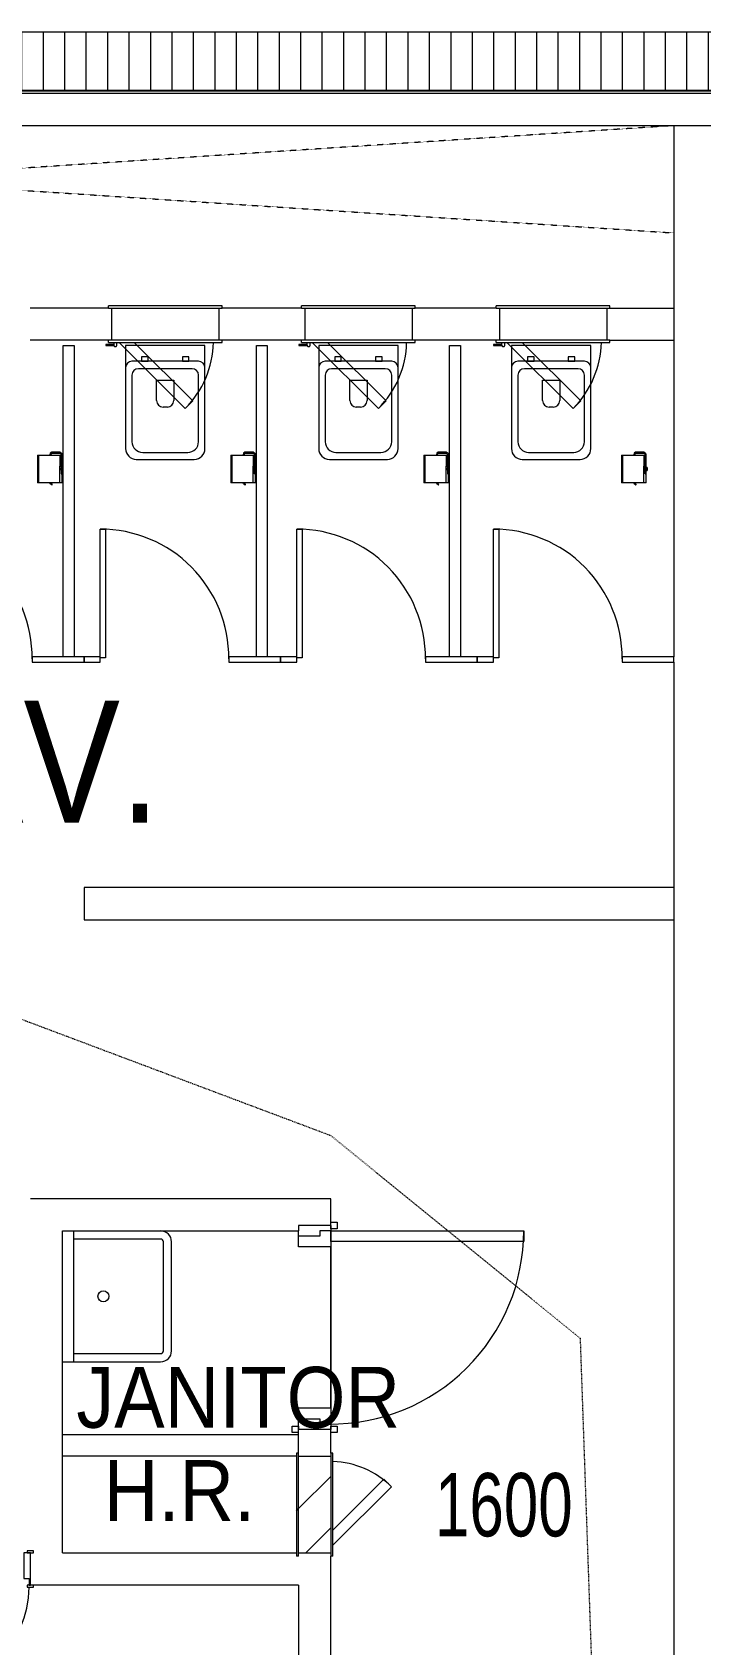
# Model space of a CAD drawing. Header units: millimetres. Extents: x 12827 to 178996, y -27589 to 73652.
# Drawn here: x 68548 to 71664, y 44929 to 52442 of the extents above; entities that cross this region are included whole.
import ezdxf

# ---------------------------------------------------------------- set-up
doc = ezdxf.new("R2010")
doc.units = ezdxf.units.MM
doc.linetypes.add('Car Lift Hidden', pattern=[1.6, 0.8, -0.8])
doc.linetypes.add('Dash', pattern=[6, 3, -3])
for name, color, linetype, lineweight in [('A-ANNO-DIMS', 211, 'Continuous', 5), ('A-DETL', 90, 'Continuous', 9), ('A-DETL-HDLN', 90, 'Dash', 9), ('A-DOOR', 31, 'Continuous', 20), ('A-DOOR-FRAM', 31, 'Continuous', 30), ('A-FLOR', 192, 'Continuous', 9), ('A-WALL', 113, 'Continuous', 20), ('G-ANNO-TEXT', 231, 'Continuous', 5), ('P-SANR-FIXT', 6, 'Continuous', 9), ('Q-CASE', 31, 'Continuous', 20)]:
    doc.layers.add(name, color=color, linetype=linetype, lineweight=lineweight)
doc.styles.add('Arial_2', font='arial.ttf', dxfattribs={"width": 0.7, "height": 295.05988})
doc.styles.add('Swis721 BT_1', font='swiss.ttf', dxfattribs={"width": 0.89, "height": 283.821263})
doc.styles.add('Swis721 BT_2', font='swiss.ttf', dxfattribs={"width": 0.85, "height": 567.642527})
doc.dimstyles.new('Linear_-_1_5mm_Arial_1', dxfattribs={"dimscale": 304.8, "dimtxt": 300, "dimasz": 0.656168, "dimexe": 0.656168, "dimexo": 0.0625, "dimgap": 0.328084, "dimtad": 1, "dimdec": 0, "dimzin": 0, "dimdsep": 46, "dimtxsty": 'Arial_2', "dimblk1": 'OBLIQUE', "dimblk2": 'OBLIQUE', "dimsah": 1, "dimcen": 0.09, "dimadec": 0, "dimazin": 0, "dimtfac": 1, "dimtdec": 4, "dimtix": 1, "dimtmove": 2, "dimatfit": 3, "dimfxl": 0.656168, "dimfxlon": 1, "dimtvp": 1, "dimtolj": 1, "dimtzin": 0, "dimarcsym": 2})
pattern_1 = [(315, (-45582.5, 69864.3), (494.975, 494.975), []), (315, (-44832.5, 69864.3), (494.975, 494.975), [])]

# ---------------------------------------------------------------- blocks, each defined once
blk = doc.blocks.new('DLN-Single Door__X01_ - _M01a_ 900 x 2450 _WH_-16935536-Copy of 1_F')
at = {"layer": 'A-DOOR', "lineweight": 15}
for p, q in [((-450, 975), (-400, 975)), ((-450, 75), (-450, 975)), ((-400, 975), (-400, 75)), ((-490, 105), (-460, 105)), ((-490, 75), (-490, 105)), ((-460, 105), (-460, 75)), ((460, 75), (460, 105)), ((460, 105), (490, 105)), ((490, 105), (490, 75)), ((-460, 75), (-475, 75)), ((-400, 75), (-450, 75)), ((475, 75), (460, 75)), ((460, -105), (460, -75)), ((460, -75), (475, -75)), ((490, -75), (490, -105)), ((490, -105), (460, -105))]:
    blk.add_line(p, q, dxfattribs=at)
blk.add_arc((-450, 75), 900, 359.5, 90, dxfattribs=at)
at = {"layer": 'A-DOOR-FRAM', "lineweight": 15}
for p, q in [((-475, 75), (-450, 75)), ((-450, 75), (-450, 25)), ((-450, 25), (-425, 25)), ((-425, 25), (-425, -75)), ((425, 25), (450, 25)), ((425, -75), (425, 25)), ((450, 75), (475, 75)), ((450, 25), (450, 75)), ((-425, -75), (-450, -75)), ((475, -75), (425, -75))]:
    blk.add_line(p, q, dxfattribs=at)
blk = doc.blocks.new('DLN_Toilet - DLN_Toilet-2427093-Copy of 1_F')
at = {"layer": 'P-SANR-FIXT'}
for p, q in [((-185, -170), (-185, -272.8)), ((185, -170), (-185, -170)), ((-80, -222.8), (-110, -222.8)), ((-110, -222.8), (-110, -242.8)), ((-80, -242.8), (-80, -222.8)), ((80, -222.8), (80, -242.8)), ((110, -222.8), (80, -222.8)), ((110, -242.8), (110, -222.8)), ((185, -272.8), (185, -170)), ((-185, -272.8), (-185, -650)), ((155, -242.8), (-155, -242.8)), ((125.2, -277.8), (-125, -277.8)), ((-110, -242.8), (-80, -242.8)), ((80, -242.8), (110, -242.8)), ((185, -650), (185, -272.8)), ((-155, -307.8), (-155, -617.8)), ((-40, -426.5), (-40, -331.7)), ((-40, -331.7), (40, -331.7)), ((40, -331.7), (40, -426.5)), ((155.2, -617.8), (155.2, -307.8)), ((10, -456.5), (-10, -456.5)), ((-105, -667.8), (105.2, -667.8)), ((-135, -700), (135, -700))]:
    blk.add_line(p, q, dxfattribs=at)
for centre, radius, start, end in [((-155, -272.8), 30, 90, 180), ((-125, -307.8), 30, 90, 180), ((125.2, -307.8), 30, 360, 90), ((155, -272.8), 30, 360, 90), ((-10, -426.5), 30, 180, 270), ((10, -426.5), 30, 270, 360), ((-135, -650), 50, 180, 270), ((-105, -617.8), 50, 180, 270), ((105.2, -617.8), 50, 270, 360), ((135, -650), 50, 270, 360)]:
    blk.add_arc(centre, radius, start, end, dxfattribs=at)
blk = doc.blocks.new('FP_23-Copy of 1_F')
at = {"layer": 'P-SANR-FIXT'}
blk.add_line((-12.7, -6.1), (-65, -6.1), dxfattribs=at)
blk = doc.blocks.new('FP_24-Copy of 1_F')
at = {"layer": 'P-SANR-FIXT'}
blk.add_line((-65, -120.1), (65, -120.1), dxfattribs=at)
blk = doc.blocks.new('FP_25-Copy of 1_F')
at = {"layer": 'P-SANR-FIXT'}
for p, q in [((65, -5), (-65, -5)), ((-65, -115), (65, -115))]:
    blk.add_line(p, q, dxfattribs=at)
blk = doc.blocks.new('FP_26-Copy of 1_F')
at = {"layer": 'P-SANR-FIXT'}
for p, q in [((-3, -2), (-3, -5)), ((3, -5), (3, -2))]:
    blk.add_line(p, q, dxfattribs=at)
blk = doc.blocks.new('FP_27-Copy of 1_F')
at = {"layer": 'P-SANR-FIXT'}
for p, q in [((-7, 0), (-7, -2)), ((7, -2), (7, 0))]:
    blk.add_line(p, q, dxfattribs=at)
blk = doc.blocks.new('FP_28-Copy of 1_F')
at = {"layer": 'P-SANR-FIXT'}
for p, q in [((-5, -5), (-5, -6.1)), ((-5, -10.1), (-5, -11)), ((5, -6.1), (5, -5)), ((5, -11), (5, -10.1))]:
    blk.add_line(p, q, dxfattribs=at)
blk = doc.blocks.new('FP_29-Copy of 1_F')
at = {"layer": 'P-SANR-FIXT'}
for p, q in [((-5, -6.1), (-66.1, -6.1)), ((23.2, -6.1), (5, -6.1))]:
    blk.add_line(p, q, dxfattribs=at)
blk = doc.blocks.new('FP_30-Copy of 1_F')
at = {"layer": 'P-SANR-FIXT'}
for p, q in [((-66.1, -10.1), (-5, -10.1)), ((5, -10.1), (23.2, -10.1))]:
    blk.add_line(p, q, dxfattribs=at)
blk = doc.blocks.new('FP_31-Copy of 1_F')
at = {"layer": 'P-SANR-FIXT', "flags": 128}
blk.add_lwpolyline([(-78.1, -14.1), (-73.2, -7.6), (-66.1, -6.1)], dxfattribs=at)
blk = doc.blocks.new('FP_32-Copy of 1_F')
at = {"layer": 'P-SANR-FIXT', "flags": 128}
blk.add_lwpolyline([(-74.1, -14.1), (-70.8, -10.9), (-66.1, -10.1)], dxfattribs=at)
blk = doc.blocks.new('FP_33-Copy of 1_F')
at = {"layer": 'P-SANR-FIXT'}
for p, q in [((-78.1, -14.1), (-78.1, -54)), ((-74.1, -54), (-74.1, -14.1))]:
    blk.add_line(p, q, dxfattribs=at)
blk = doc.blocks.new('FP_34-Copy of 1_F')
at = {"layer": 'P-SANR-FIXT', "flags": 128}
blk.add_lwpolyline([(-74.1, -54), (-70.8, -57.2), (-66.1, -58)], dxfattribs=at)
blk = doc.blocks.new('FP_35-Copy of 1_F')
at = {"layer": 'P-SANR-FIXT', "flags": 128}
blk.add_lwpolyline([(-78.1, -54), (-73.2, -60.5), (-66.1, -62)], dxfattribs=at)
blk = doc.blocks.new('FP_36-Copy of 1_F')
at = {"layer": 'P-SANR-FIXT'}
blk.add_line((69.8, -54), (66.4, -57.2), dxfattribs=at)
blk = doc.blocks.new('FP_37-Copy of 1_F')
at = {"layer": 'P-SANR-FIXT', "flags": 128}
blk.add_lwpolyline([(73.8, -54), (68.8, -60.5), (65, -61.3)], dxfattribs=at)
blk = doc.blocks.new('FP_38-Copy of 1_F')
at = {"layer": 'P-SANR-FIXT'}
for p, q in [((69.8, -52.8), (69.8, -54)), ((73.8, -54), (73.8, -52.8))]:
    blk.add_line(p, q, dxfattribs=at)
blk = doc.blocks.new('DLN_Toilet Paper Roll - DLN_Toilet Paper Roll-V22-Copy of 1_F')
at = {"layer": 'P-SANR-FIXT'}
for p, q in [((-7, 0), (7, 0)), ((7, 0), (-7, 0)), ((-65, -6.9), (-65, -5)), ((-65, -6.9), (-65, -6.5)), ((-65, -15.5), (-65, -6.9)), ((-65, -6.9), (-12.7, -6.9)), ((-65, -120.1), (-65, -15.5)), ((-65, -15.5), (-12.7, -15.5)), ((-12.7, -6.9), (-12.7, -6.5)), ((-12.7, -15.5), (-12.7, -6.9)), ((65, -15.5), (-12.7, -15.5)), ((-7, -2), (7, -2)), ((7, -2), (-7, -2)), ((-5, -5), (5, -5)), ((-1.3, -5), (-5, -5)), ((-5, -11), (-2.5, -11)), ((5, -11), (-5, -11)), ((-3, -2), (3, -2)), ((3, -2), (-3, -2)), ((-3, -5), (-1.5, -5)), ((-1.5, -5), (-3, -5)), ((5, -5), (1.3, -5)), ((1.5, -5), (3, -5)), ((3, -5), (1.5, -5)), ((2.5, -11), (5, -11)), ((23.2, -9.3), (23.2, -6.9)), ((23.2, -6.9), (23.2, -9.3)), ((65, -5), (65, -15.1)), ((65, -15.5), (65, -120.1)), ((-65, -120.1), (65, -120.1))]:
    blk.add_line(p, q, dxfattribs=at)
for start_param, end_param in [(0, 3.141593), (3.141593, 6.283185)]:
    blk.add_ellipse((71.8, -52.8), major_axis=(2, 0), ratio=0.802744, start_param=start_param, end_param=end_param, dxfattribs=at)
for points, knots in [([(-4.7, -6.8), (-4.8, -6.6), (-4.9, -6.3), (-5, -6.1), (-5, -6.1), (-5, -6.1)], [0.6, 0.6, 0.6, 0.6, 0.8, 0.9, 1, 1, 1, 1]), ([(-5, -6.1), (-5, -6.1), (-5, -6.2), (-4.9, -6.4), (-4.8, -6.7), (-4.8, -6.9)], [0, 0, 0, 0, 0.25, 0.5, 1, 1, 1, 1]), ([(-4.7, -7.8), (-4.7, -7.9), (-4.6, -8.3), (-4.7, -8.8), (-4.8, -9.3), (-4.9, -9.7), (-5, -10), (-5, -10.1), (-5, -10.1)], [0.2222222, 0.2222222, 0.2222222, 0.2222222, 0.3333333, 0.4444444, 0.5833333, 0.7222222, 0.8611111, 1, 1, 1, 1]), ([(-5, -10.1), (-5, -10.1), (-5, -10.1), (-4.9, -10), (-4.8, -9.8), (-4.8, -9.7), (-4.8, -9.6)], [0, 0, 0, 0, 0.2, 0.4, 0.7, 0.8, 0.8, 0.8, 0.8]), ([(5, -6.1), (5, -6.1), (5, -6.1), (4.9, -6.3), (4.8, -6.6), (4.7, -7), (4.6, -7.1)], [0, 0, 0, 0, 0.1, 0.2, 0.4, 0.5, 0.5, 0.5, 0.5]), ([(5, -10.1), (5, -10.1), (5, -10), (4.9, -9.8), (4.8, -9.3), (4.7, -8.7), (4.7, -8.3), (4.6, -8), (4.7, -7.9), (4.7, -7.8)], [0, 0, 0, 0, 0.1111111, 0.2222222, 0.4444444, 0.5833333, 0.6527778, 0.7222222, 0.7777778, 0.7777778, 0.7777778, 0.7777778]), ([(4.7, -9.3), (4.7, -9.5), (4.9, -9.8), (5, -10.1), (5, -10.1), (5, -10.1)], [0, 0, 0, 0, 0.4, 0.7, 1, 1, 1, 1]), ([(4.8, -6.9), (4.8, -6.7), (4.9, -6.4), (5, -6.2), (5, -6.1), (5, -6.1)], [0, 0, 0, 0, 0.5, 0.75, 1, 1, 1, 1])]:
    blk.add_open_spline(points, degree=3, knots=knots, dxfattribs=at)
for points in [[(-4.8, -6.9), (-4.8, -7.1), (-4.7, -7.2), (-4.7, -7.3)], [(4.7, -7.3), (4.7, -7.2), (4.8, -7.1), (4.8, -6.9)]]:
    blk.add_open_spline(points, degree=3, dxfattribs=at)
for name in ['FP_27-Copy of 1_F', 'FP_31-Copy of 1_F', 'FP_33-Copy of 1_F', 'FP_35-Copy of 1_F', 'FP_32-Copy of 1_F', 'FP_34-Copy of 1_F', 'FP_29-Copy of 1_F', 'FP_30-Copy of 1_F', 'FP_25-Copy of 1_F', 'FP_23-Copy of 1_F', 'FP_28-Copy of 1_F', 'FP_26-Copy of 1_F', 'FP_37-Copy of 1_F', 'FP_36-Copy of 1_F', 'FP_38-Copy of 1_F', 'FP_24-Copy of 1_F']:
    blk.add_blockref(name, (0, 0), dxfattribs=at)
blk = doc.blocks.new('DLN-Access Panel__AP12_ - _AP12_ 400 x 1100 _WH_-16942932-Copy of 1_F')
at = {"layer": 'A-DOOR', "lineweight": 9}
h = blk.add_hatch(dxfattribs=at)
h.set_pattern_fill('FP_2', color=256, style=0, pattern_type=2)
h.set_pattern_definition(pattern_1)
h.paths.add_polyline_path([(-240, 75), (240, 75), (240, 85), (-240, 85)], flags=0)
h = blk.add_hatch(dxfattribs=at)
h.set_pattern_fill('FP_2', color=256, style=0, pattern_type=2)
h.set_pattern_definition(pattern_1)
h.paths.add_polyline_path([(-225, 75), (-225, -75), (225, -75), (225, 75)], flags=0)
at = {"layer": 'A-DOOR', "lineweight": 15}
for p, q in [((-240, 75), (-240, 85)), ((240, 85), (-240, 85)), ((240, 75), (240, 85)), ((-240, 75), (240, 75)), ((-240, -85), (-240, -75)), ((240, -75), (-240, -75)), ((240, -85), (240, -75)), ((-240, -85), (240, -85)), ((-190, -85), (82.8, -357.8)), ((118.2, -322.5), (-119.3, -85)), ((82.8, -357.8), (118.2, -322.5))]:
    blk.add_line(p, q, dxfattribs=at)
blk.add_arc((-200, -75), 400, 315, 358.54705, dxfattribs=at)
at = {"layer": 'A-DOOR-FRAM', "lineweight": 15}
for p, q in [((-225, 75), (-225, -75)), ((225, 75), (225, -75))]:
    blk.add_line(p, q, dxfattribs=at)
blk = doc.blocks.new('DLN-Surface Channel-S1 - 300x150 _WD_-10461004-Copy of 1_F')
at = {"layer": 'Q-CASE', "lineweight": 9}
h = blk.add_hatch(dxfattribs=at)
h.set_pattern_fill('FP_6', color=256, style=0, pattern_type=2)
h.set_pattern_definition([(270, (0, 609.6), (100, 6e-15), [])])
h.paths.add_polyline_path([(20413.9, -135), (20413.9, 135), (-20413.9, 135), (-20413.9, -135), (18917.1, -135)], flags=0)
at = {"layer": 'Q-CASE'}
for p, q in [((20413.9, 135), (-20413.9, 135)), ((-20413.9, -135), (20413.9, -135)), ((20413.9, -140), (-20413.9, -140))]:
    blk.add_line(p, q, dxfattribs=at)
blk = doc.blocks.new('Service_Sink_3933 - _DLN__Service Sink-4599354-Copy of 1_F')
at = {"layer": 'P-SANR-FIXT'}
for p, q in [((-304.8, 0), (-304.8, -457.2)), ((304.8, -50.8), (-304.8, -50.8)), ((-266.7, -50.8), (-266.7, -457.2)), ((266.7, -457.2), (266.7, -50.8)), ((-254, -469.9), (254, -469.9)), ((-254, -508), (254, -508))]:
    blk.add_line(p, q, dxfattribs=at)
blk.add_circle((0, -190.5), 25.4, dxfattribs=at)
for centre, radius, start, end in [((-254, -457.2), 50.8, 180, 270), ((-254, -457.2), 12.7, 180, 270), ((254, -457.2), 12.7, 270, 0), ((254, -457.2), 50.8, 270, 360)]:
    blk.add_arc(centre, radius, start, end, dxfattribs=at)
blk = doc.blocks.new('FP_6-Copy of 1_F')
at = {"layer": 'P-SANR-FIXT'}
blk.add_line((-12.7, -6.1), (-65, -6.1), dxfattribs=at)
blk = doc.blocks.new('FP_7-Copy of 1_F')
at = {"layer": 'P-SANR-FIXT'}
blk.add_line((-65, -120.1), (65, -120.1), dxfattribs=at)
blk = doc.blocks.new('FP_8-Copy of 1_F')
at = {"layer": 'P-SANR-FIXT'}
for p, q in [((65, -5), (-65, -5)), ((-65, -115), (65, -115))]:
    blk.add_line(p, q, dxfattribs=at)
blk = doc.blocks.new('FP_9-Copy of 1_F')
at = {"layer": 'P-SANR-FIXT'}
for p, q in [((-3, -2), (-3, -5)), ((3, -5), (3, -2))]:
    blk.add_line(p, q, dxfattribs=at)
blk = doc.blocks.new('FP_10-Copy of 1_F')
at = {"layer": 'P-SANR-FIXT'}
for p, q in [((-7, 0), (-7, -2)), ((7, -2), (7, 0))]:
    blk.add_line(p, q, dxfattribs=at)
blk = doc.blocks.new('FP_11-Copy of 1_F')
at = {"layer": 'P-SANR-FIXT'}
for p, q in [((-5, -5), (-5, -6.1)), ((-5, -10.1), (-5, -11)), ((5, -6.1), (5, -5)), ((5, -11), (5, -10.1))]:
    blk.add_line(p, q, dxfattribs=at)
blk = doc.blocks.new('FP_12-Copy of 1_F')
at = {"layer": 'P-SANR-FIXT'}
for p, q in [((-5, -6.1), (-66.1, -6.1)), ((23.2, -6.1), (5, -6.1))]:
    blk.add_line(p, q, dxfattribs=at)
blk = doc.blocks.new('FP_13-Copy of 1_F')
at = {"layer": 'P-SANR-FIXT'}
for p, q in [((-66.1, -10.1), (-5, -10.1)), ((5, -10.1), (23.2, -10.1))]:
    blk.add_line(p, q, dxfattribs=at)
blk = doc.blocks.new('FP_14-Copy of 1_F')
at = {"layer": 'P-SANR-FIXT', "flags": 128}
blk.add_lwpolyline([(-78.1, -14.1), (-73.2, -7.6), (-66.1, -6.1)], dxfattribs=at)
blk = doc.blocks.new('FP_15-Copy of 1_F')
at = {"layer": 'P-SANR-FIXT', "flags": 128}
blk.add_lwpolyline([(-74.1, -14.1), (-70.8, -10.9), (-66.1, -10.1)], dxfattribs=at)
blk = doc.blocks.new('FP_16-Copy of 1_F')
at = {"layer": 'P-SANR-FIXT'}
for p, q in [((-78.1, -14.1), (-78.1, -54)), ((-74.1, -54), (-74.1, -14.1))]:
    blk.add_line(p, q, dxfattribs=at)
blk = doc.blocks.new('FP_17-Copy of 1_F')
at = {"layer": 'P-SANR-FIXT', "flags": 128}
blk.add_lwpolyline([(-74.1, -54), (-70.8, -57.2), (-66.1, -58)], dxfattribs=at)
blk = doc.blocks.new('FP_18-Copy of 1_F')
at = {"layer": 'P-SANR-FIXT', "flags": 128}
blk.add_lwpolyline([(-78.1, -54), (-73.2, -60.5), (-66.1, -62)], dxfattribs=at)
blk = doc.blocks.new('FP_19-Copy of 1_F')
at = {"layer": 'P-SANR-FIXT'}
blk.add_line((69.8, -54), (66.4, -57.2), dxfattribs=at)
blk = doc.blocks.new('FP_20-Copy of 1_F')
at = {"layer": 'P-SANR-FIXT', "flags": 128}
blk.add_lwpolyline([(73.8, -54), (68.8, -60.5), (65, -61.3)], dxfattribs=at)
blk = doc.blocks.new('FP_21-Copy of 1_F')
at = {"layer": 'P-SANR-FIXT'}
for p, q in [((69.8, -52.8), (69.8, -54)), ((73.8, -54), (73.8, -52.8))]:
    blk.add_line(p, q, dxfattribs=at)
blk = doc.blocks.new('DLN_Toilet Paper Roll - DLN_Toilet Paper Roll-2430284-Copy of 1_F')
at = {"layer": 'P-SANR-FIXT'}
for p, q in [((-65, -6.9), (-65, -5)), ((-65, -6.9), (-65, -6.5)), ((-65, -15.5), (-65, -6.9)), ((-65, -6.9), (-12.7, -6.9)), ((-65, -120.1), (-65, -15.5)), ((-65, -15.5), (-12.7, -15.5)), ((-12.7, -6.9), (-12.7, -6.5)), ((-12.7, -15.5), (-12.7, -6.9)), ((65, -15.5), (-12.7, -15.5)), ((-7, -2), (7, -2)), ((7, -2), (-7, -2)), ((-5, -5), (5, -5)), ((-1.3, -5), (-5, -5)), ((-5, -11), (-2.5, -11)), ((5, -11), (-5, -11)), ((-3, -2), (3, -2)), ((3, -2), (-3, -2)), ((-3, -5), (-1.5, -5)), ((-1.5, -5), (-3, -5)), ((5, -5), (1.3, -5)), ((1.5, -5), (3, -5)), ((3, -5), (1.5, -5)), ((2.5, -11), (5, -11)), ((23.2, -9.3), (23.2, -6.9)), ((23.2, -6.9), (23.2, -9.3)), ((65, -5), (65, -15.1)), ((65, -15.5), (65, -120.1)), ((-65, -120.1), (65, -120.1))]:
    blk.add_line(p, q, dxfattribs=at)
for start_param, end_param in [(0, 3.141593), (3.141593, 6.283185)]:
    blk.add_ellipse((71.8, -52.8), major_axis=(2, 0), ratio=0.802744, start_param=start_param, end_param=end_param, dxfattribs=at)
for points, knots in [([(-4.7, -6.8), (-4.8, -6.6), (-4.9, -6.3), (-5, -6.1), (-5, -6.1), (-5, -6.1)], [0.6, 0.6, 0.6, 0.6, 0.8, 0.9, 1, 1, 1, 1]), ([(-5, -6.1), (-5, -6.1), (-5, -6.2), (-4.9, -6.4), (-4.8, -6.7), (-4.8, -6.9)], [0, 0, 0, 0, 0.25, 0.5, 1, 1, 1, 1]), ([(-4.7, -7.8), (-4.7, -7.9), (-4.6, -8.3), (-4.7, -8.8), (-4.8, -9.3), (-4.9, -9.7), (-5, -10), (-5, -10.1), (-5, -10.1)], [0.2222222, 0.2222222, 0.2222222, 0.2222222, 0.3333333, 0.4444444, 0.5833333, 0.7222222, 0.8611111, 1, 1, 1, 1]), ([(-5, -10.1), (-5, -10.1), (-5, -10.1), (-4.9, -10), (-4.8, -9.8), (-4.8, -9.7), (-4.8, -9.6)], [0, 0, 0, 0, 0.2, 0.4, 0.7, 0.8, 0.8, 0.8, 0.8]), ([(5, -6.1), (5, -6.1), (5, -6.1), (4.9, -6.3), (4.8, -6.6), (4.7, -7), (4.6, -7.1)], [0, 0, 0, 0, 0.1, 0.2, 0.4, 0.5, 0.5, 0.5, 0.5]), ([(5, -10.1), (5, -10.1), (5, -10), (4.9, -9.8), (4.8, -9.3), (4.7, -8.7), (4.7, -8.3), (4.6, -8), (4.7, -7.9), (4.7, -7.8)], [0, 0, 0, 0, 0.1111111, 0.2222222, 0.4444444, 0.5833333, 0.6527778, 0.7222222, 0.7777778, 0.7777778, 0.7777778, 0.7777778]), ([(4.7, -9.3), (4.7, -9.5), (4.9, -9.8), (5, -10.1), (5, -10.1), (5, -10.1)], [0, 0, 0, 0, 0.4, 0.7, 1, 1, 1, 1]), ([(4.8, -6.9), (4.8, -6.7), (4.9, -6.4), (5, -6.2), (5, -6.1), (5, -6.1)], [0, 0, 0, 0, 0.5, 0.75, 1, 1, 1, 1])]:
    blk.add_open_spline(points, degree=3, knots=knots, dxfattribs=at)
for points in [[(-4.8, -6.9), (-4.8, -7.1), (-4.7, -7.2), (-4.7, -7.3)], [(4.7, -7.3), (4.7, -7.2), (4.8, -7.1), (4.8, -6.9)]]:
    blk.add_open_spline(points, degree=3, dxfattribs=at)
for name in ['FP_10-Copy of 1_F', 'FP_14-Copy of 1_F', 'FP_16-Copy of 1_F', 'FP_18-Copy of 1_F', 'FP_15-Copy of 1_F', 'FP_17-Copy of 1_F', 'FP_12-Copy of 1_F', 'FP_13-Copy of 1_F', 'FP_8-Copy of 1_F', 'FP_6-Copy of 1_F', 'FP_11-Copy of 1_F', 'FP_9-Copy of 1_F', 'FP_20-Copy of 1_F', 'FP_19-Copy of 1_F', 'FP_21-Copy of 1_F', 'FP_7-Copy of 1_F']:
    blk.add_blockref(name, (0, 0), dxfattribs=at)
blk = doc.blocks.new('DLN-Access Panel__AP01_ - _AP04_ 450 x 650 _WH_-V73-Copy of 1_F')
at = {"layer": 'A-DOOR', "lineweight": 15}
for p, q in [((-265, 75), (-265, 85)), ((265, 85), (-265, 85)), ((265, 75), (265, 85)), ((-265, 75), (265, 75)), ((-265, -85), (-265, -75)), ((265, -75), (-265, -75)), ((265, -85), (265, -75)), ((-240, -95), (-277.5, -95)), ((-277.5, -95), (-277.5, -100)), ((-277.5, -100), (-239.6, -100)), ((-265, -85), (265, -85)), ((-240, -85), (-240, -97.5)), ((-225, -97.5), (-225, -85)), ((-215, -85), (93.2, -393.2)), ((128.6, -357.8), (-144.3, -85)), ((93.2, -393.2), (128.6, -357.8))]:
    blk.add_line(p, q, dxfattribs=at)
for centre, radius, start, end in [((-232.5, -97.5), 7.5, 180, 0), ((-232.5, -97.5), 7.5, 199.47122, 301.6259), ((-232.5, -97.5), 7.5, 240, 300), ((-232.5, -97.5), 7.5, 243.2518, 301.6259), ((-225, -75), 450, 315, 358.7079)]:
    blk.add_arc(centre, radius, start, end, dxfattribs=at)
at = {"layer": 'A-DOOR-FRAM', "lineweight": 15}
for p, q in [((-250, 75), (-250, -75)), ((250, 75), (250, -75))]:
    blk.add_line(p, q, dxfattribs=at)
blk = doc.blocks.new('DLN_Partition Door - 600x2100_100x25 _WH_GH_-15333689-Copy of 1_F')
at = {"layer": 'A-DOOR', "lineweight": 9}
for p, q in [((20, 509.1), (20, 534.1)), ((20, 534.1), (620, 534.1)), ((620, 534.1), (620, 509.1)), ((620, 509.1), (20, 509.1))]:
    blk.add_line(p, q, dxfattribs=at)
blk.add_arc((20, 534.1), 600, 269.5, 360, dxfattribs=at)
at = {"layer": 'P-SANR-FIXT'}
for p, q in [((25, 609.1), (0, 609.1)), ((0, 609.1), (0, 534.1)), ((25, 534.1), (25, 609.1)), ((0, 534.1), (25, 534.1)), ((25, -65.9), (0, -65.9)), ((0, -65.9), (0, -307.5)), ((25, -307.5), (25, -65.9)), ((0, -307.5), (25, -307.5))]:
    blk.add_line(p, q, dxfattribs=at)
blk = doc.blocks.new('DLN-Single Door - _AP11_ 450 x2000 _WH_-15258265-Copy of 1_F')
at = {"layer": 'A-DOOR', "lineweight": 15}
for p, q in [((-235, 85), (-265, 85)), ((-265, 85), (-265, 75)), ((-235, 75), (-235, 85)), ((265, 85), (235, 85)), ((235, 85), (235, 75)), ((265, 75), (265, 85)), ((-265, 75), (-235, 75)), ((235, 75), (265, 75)), ((-235, -75), (-265, -75)), ((-265, -75), (-265, -85)), ((-215, -75), (-235, -75)), ((-235, -85), (-235, -75)), ((-215, -565), (-215, -75)), ((265, -75), (235, -75)), ((235, -75), (235, -85)), ((265, -85), (265, -75)), ((-265, -85), (-235, -85)), ((-245, -85), (-245, -565)), ((235, -85), (265, -85)), ((-245, -565), (-215, -565))]:
    blk.add_line(p, q, dxfattribs=at)
for start, end in [(359.99475, 0.5), (270, 358.81315)]:
    blk.add_arc((-245, -75), 490, start, end, dxfattribs=at)
at = {"layer": 'A-DOOR-FRAM', "lineweight": 15}
for p, q in [((-220, 75), (-250, 75)), ((-250, 75), (-250, -75)), ((-220, -45), (-220, 75)), ((220, 75), (220, -45)), ((250, 75), (220, 75)), ((250, -75), (250, 75)), ((-250, -75), (-245, -75)), ((-245, -75), (-245, -45)), ((-245, -45), (-220, -45)), ((220, -45), (245, -45)), ((245, -45), (245, -75)), ((245, -75), (250, -75))]:
    blk.add_line(p, q, dxfattribs=at)
blk = doc.blocks.new('_Oblique')
at = {"color": 0, "linetype": 'ByBlock', "lineweight": -2}
blk.add_line((-0.5, -0.5), (0.5, 0.5), dxfattribs=at)
blk = doc.blocks.new('DIMBLOCK156-Copy of 1_F')
at = {"layer": 'A-ANNO-DIMS', "color": 0, "lineweight": -2, "transparency": 16777216}
for p, q in [((69939.3, 44508.6), (69939.3, 44127.6)), ((71539.3, 44508.6), (71539.3, 44127.6)), ((69939.3, 44327.6), (71539.3, 44327.6))]:
    blk.add_line(p, q, dxfattribs=at)
at = {"layer": 'Defpoints', "color": 0, "transparency": 16777216}
for p in [(69939.3, 44527.6), (71539.3, 44527.6), (71539.3, 44327.6)]:
    blk.add_point(p, dxfattribs=at)
at = {"layer": 'A-ANNO-DIMS', "color": 0, "lineweight": -2, "transparency": 16777216, "xscale": 200, "yscale": 200, "zscale": 200, "rotation": 180}
blk.add_blockref('_Oblique', (69939.3, 44327.6), dxfattribs=at)
at = {"layer": 'A-ANNO-DIMS', "color": 0, "lineweight": -2, "transparency": 16777216, "xscale": 200, "yscale": 200, "zscale": 200}
blk.add_blockref('_Oblique', (71539.3, 44327.6), dxfattribs=at)
at = {"layer": 'A-ANNO-DIMS', "color": 0, "transparency": 16777216, "insert": (70425.4, 45729.3), "char_height": 295.06, "width": 753.231, "attachment_point": 1, "line_spacing_factor": 0.938532, "style": 'Arial_2'}
blk.add_mtext('\\A1;1600', dxfattribs=at)

msp = doc.modelspace()

# ---------------------------------------------------------------- linework, layer by layer
at = {"layer": 'A-DETL', "linetype": 'Car Lift Hidden'}
for p, q in [((63889.29296, 52007.48545), (71539.29296, 51507.48546)), ((71539.29296, 52007.48545), (63889.29296, 51507.48546))]:
    msp.add_line(p, q, dxfattribs=at)
at = {"layer": 'A-DETL-HDLN'}
for p, q in [((63671.79296, 49657.48546), (69939.29296, 47302.15098)), ((69939.29296, 47302.15098), (71101.87532, 46357.48546)), ((71101.87532, 46357.48546), (71360.1316, 38961.99334))]:
    msp.add_line(p, q, dxfattribs=at)
at = {"layer": 'A-FLOR'}
for p, q in [((69789.29296, 46782.48546), (69789.29296, 46832.48546)), ((69939.29296, 46857.48546), (69939.29296, 45957.48546)), ((69939.29296, 46782.48546), (69789.29296, 46782.48546)), ((69939.29296, 46032.48546), (69939.29296, 46782.48546)), ((69789.29296, 45982.48546), (69789.29296, 46032.48546)), ((69789.29296, 46032.48546), (69939.29296, 46032.48546))]:
    msp.add_line(p, q, dxfattribs=at)
at = {"layer": 'A-WALL'}
for p, q in [((75289.29296, 52157.48546), (63139.29296, 52157.48546)), ((63289.29296, 52007.48546), (75289.29296, 52007.48546)), ((71539.29296, 52007.48546), (71539.29296, 49532.48546)), ((68902.90407, 51157.48546), (68537.95963, 51157.48546)), ((69803.45963, 51157.48546), (69432.90407, 51157.48546)), ((70711.01518, 51157.48546), (70333.45963, 51157.48546)), ((71241.01518, 51157.48546), (71539.29296, 51157.48546)), ((68902.90407, 51007.48546), (68537.95963, 51007.48546)), ((69803.45963, 51007.48546), (69432.90407, 51007.48546)), ((70711.01518, 51007.48546), (70333.45963, 51007.48546)), ((71241.01518, 51007.48546), (71539.29296, 51007.48546)), ((71539.29296, 49507.48546), (71539.29296, 39607.48546)), ((71539.29296, 48457.48546), (68789.29296, 48457.48546)), ((68789.29296, 48457.48546), (68789.29296, 48307.48546)), ((68789.29296, 48307.48546), (71539.29296, 48307.48546)), ((69939.29296, 47007.48546), (68539.29296, 47007.48546)), ((69939.29296, 46882.48546), (69939.29296, 47007.48546)), ((68689.29296, 46857.48546), (69789.29296, 46857.48546)), ((68689.29296, 45357.48546), (68689.29296, 46857.48546)), ((69789.29296, 46882.48546), (69789.29296, 46857.48546)), ((69939.29296, 46882.48546), (69789.29296, 46882.48546)), ((69789.29296, 45907.48546), (68689.29296, 45907.48546)), ((69939.29296, 45932.48546), (69789.29296, 45932.48546)), ((69789.29296, 45822.48546), (69789.29296, 45932.48546)), ((69939.29296, 45822.48546), (69939.29296, 45932.48546)), ((69779.29296, 45807.48546), (68689.29296, 45807.48546)), ((68689.29296, 45357.48546), (69779.29296, 45357.48546)), ((69939.29296, 43557.48546), (69939.29296, 45342.48546)), ((69789.29296, 45207.48546), (68554.29296, 45207.48546)), ((69789.29296, 45207.48546), (69789.29296, 43557.48546))]:
    msp.add_line(p, q, dxfattribs=at)
at = {"layer": 'A-WALL', "lineweight": 9}
for p, q in [((68692.6263, 49532.48546), (68692.6263, 50982.48546)), ((68692.6263, 50982.48546), (68742.6263, 50982.48546)), ((68742.6263, 50982.48546), (68742.6263, 49532.48546)), ((69593.18185, 49532.48546), (69593.18185, 50982.48546)), ((69593.18185, 50982.48546), (69643.18185, 50982.48546)), ((69643.18185, 50982.48546), (69643.18185, 49532.48546)), ((70493.73741, 49532.48546), (70493.73741, 50982.48546)), ((70493.73741, 50982.48546), (70543.73741, 50982.48546)), ((70543.73741, 50982.48546), (70543.73741, 49532.48546))]:
    msp.add_line(p, q, dxfattribs=at)

# ---------------------------------------------------------------- block references
at = {"layer": 'A-DOOR', "lineweight": 15}
for name, p in [('DLN-Access Panel__AP01_ - _AP04_ 450 x 650 _WH_-V73-Copy of 1_F', (69167.90407, 51082.48546)), ('DLN-Access Panel__AP01_ - _AP04_ 450 x 650 _WH_-V73-Copy of 1_F', (70068.45963, 51082.48546)), ('DLN-Access Panel__AP01_ - _AP04_ 450 x 650 _WH_-V73-Copy of 1_F', (70976.01518, 51082.48546)), ('DLN-Single Door - _AP11_ 450 x2000 _WH_-15258265-Copy of 1_F', (68289.29296, 45282.48546))]:
    msp.add_blockref(name, p, dxfattribs=at)
for name, p, rotation in [('DLN-Single Door__X01_ - _M01a_ 900 x 2450 _WH_-16935536-Copy of 1_F', (69864.29296, 46407.48546), 270), ('DLN-Access Panel__AP12_ - _AP12_ 400 x 1100 _WH_-16942932-Copy of 1_F', (69864.29296, 45582.48546), 90)]:
    msp.add_blockref(name, p, dxfattribs=dict(at, rotation=rotation))
at = {"layer": 'P-SANR-FIXT'}
for p in [(69167.90407, 51152.48546), (70068.45963, 51152.48546), (70966.95963, 51152.48546)]:
    msp.add_blockref('DLN_Toilet - DLN_Toilet-2427093-Copy of 1_F', p, dxfattribs=at)
for name, p, rotation in [('DLN_Toilet Paper Roll - DLN_Toilet Paper Roll-2430284-Copy of 1_F', (68692.6263, 50407.48546), 270.0000000000001), ('DLN_Toilet Paper Roll - DLN_Toilet Paper Roll-2430284-Copy of 1_F', (69593.18185, 50407.48546), 270.0000000000001), ('DLN_Toilet Paper Roll - DLN_Toilet Paper Roll-2430284-Copy of 1_F', (70493.73741, 50407.48546), 270.0000000000001), ('DLN_Toilet Paper Roll - DLN_Toilet Paper Roll-V22-Copy of 1_F', (71414.29296, 50407.48546), 270.0000000000001), ('DLN_Partition Door - 600x2100_100x25 _WH_GH_-15333689-Copy of 1_F', (68481.75597, 49507.48546), 89.9999999999998), ('DLN_Partition Door - 600x2100_100x25 _WH_GH_-15333689-Copy of 1_F', (69398.42264, 49507.48546), 89.9999999999998), ('DLN_Partition Door - 600x2100_100x25 _WH_GH_-15333689-Copy of 1_F', (70315.0893, 49507.48546), 89.9999999999998), ('DLN_Partition Door - 600x2100_100x25 _WH_GH_-15333689-Copy of 1_F', (71231.75597, 49507.48546), 89.9999999999998), ('Service_Sink_3933 - _DLN__Service Sink-4599354-Copy of 1_F', (68689.29296, 46552.68546), 89.9999999999994)]:
    msp.add_blockref(name, p, dxfattribs=dict(at, rotation=rotation))
at = {"layer": 'Q-CASE'}
msp.add_blockref('DLN-Surface Channel-S1 - 300x150 _WD_-10461004-Copy of 1_F', (69564.25018, 52307.48546), dxfattribs=at)

# ---------------------------------------------------------------- texts
at = {"layer": 'G-ANNO-TEXT', "color": 7, "attachment_point": 1, "line_spacing_factor": 1.00667}
for s, insert, char_height, width, style in [('FEMALE LAV.', (64799.16636, 49327.51498), 567.642527, 4996.8, 'Swis721 BT_2'), ('JANITOR', (68753.50294, 46223.92133), 283.821263, 1731.6, 'Swis721 BT_1'), ('H.R.', (68881.22317, 45789.32087), 283.821263, 810, 'Swis721 BT_1')]:
    msp.add_mtext(s, dxfattribs=dict(at, insert=insert, char_height=char_height, width=width, style=style))

# ---------------------------------------------------------------- dimensions: what is measured, and where the dimension line sits
at = {"layer": 'A-ANNO-DIMS'}
dim = msp.add_linear_dim(base=(71539.29296, 44327.64005), p1=(69939.29296, 44527.64005), p2=(71539.29296, 44527.64005), dimstyle='Linear_-_1_5mm_Arial_1', override={"dimpost": '<>', "dimfxl": 1600}, dxfattribs=at)
dim.commit()
dim.dimension.update_dxf_attribs({"geometry": 'DIMBLOCK156-Copy of 1_F', "text_midpoint": (70802.06219, 45532.61959), "dimtype": 160})

doc.saveas('drawing.dxf')
